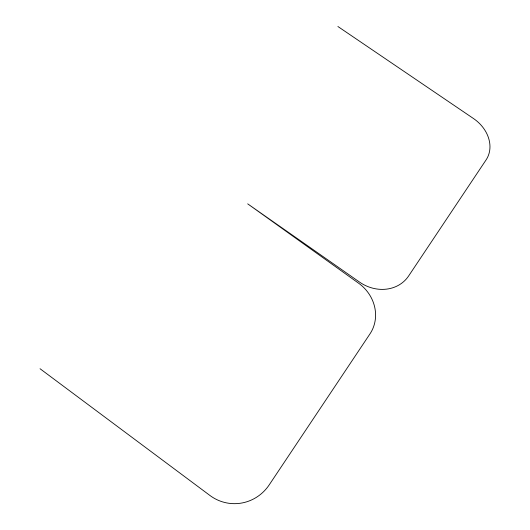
<?xml version="1.0" encoding="UTF-8"?>
<svg xmlns="http://www.w3.org/2000/svg" width="530" height="530" viewBox="0 0 530 530"><rect width="100%" height="100%" fill="white"/><g stroke="black" fill="none" stroke-linecap="round" stroke-linejoin="round"><path stroke-width="0.79" d="M337.895 26.5L473.509 118.548A33.9 27.5 33.1 0 1 486.109 159.868L408.63 275.971A36.908 32.615 35.6 0 1 359.28 281.914L247.695 203.851L358.452 283.099A38.418 35.311 38.3 0 1 370.006 333.84L269.24 484.837A43.235 41.983 -86.4 0 1 209.953 495.484L40.048 368.734"/></g></svg>
